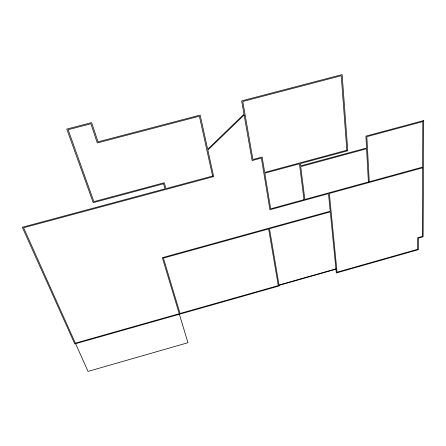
<?xml version="1.0" encoding="UTF-8"?>
<svg xmlns="http://www.w3.org/2000/svg" width="446" height="446" viewBox="0 0 446 446"><rect width="100%" height="100%" fill="white"/><g stroke="black" fill="none" stroke-linecap="round" stroke-linejoin="round"><path stroke-width="0.67" d="M75.614 343.704L88.04 371.406L187.961 342.712L179.392 314.268M422.624 167.813L422.334 236.397L417.657 237.718L417.668 249.281L337.042 272.177L329.354 193.43L422.624 167.813M422.814 121.602L422.624 167.094L369.249 181.751L366.846 136.671L422.814 121.602M423.7 120.571L423.115 236.793L418.437 238.114L418.437 249.665L336.317 272.991L335.95 269.245L279.096 285.368L279.19 285.953L74.777 343.944L22.3 227.259L164.998 188.859L163.593 183.763L93.208 202.662L66.766 129.072L91.647 122.617L98.025 141.828L200.17 115.09L207.685 149.248L243.984 114.193L241.643 100.863L342.138 74.594L347.78 150.754L300.348 163.576L300.637 165.856L366.556 148.016L365.91 136.13L423.7 120.571M244.135 115.051L207.864 150.062L213.695 176.571L23.599 227.739L75.363 343.147L179.22 313.694L162.344 257.676L330.224 211.214L328.496 193.67L269.919 209.759L261.362 158.062L252.129 160.543L244.135 115.051M335.91 268.849L279.029 284.977L269.49 228.726L330.291 211.895L335.91 268.849M278.293 285.596L180.033 313.466L163.414 258.089L268.631 228.96L278.293 285.596M303.977 199.674L270.677 208.823L264.812 173.182L299.45 163.821L303.977 199.674M368.396 181.985L304.841 199.44L300.732 166.609L366.595 148.78L368.396 181.985M212.597 176.053L165.94 188.608L164.323 182.743L93.894 201.642L68.127 129.686L90.912 123.771L97.295 142.949L199.373 116.216L212.597 176.053M346.832 150.23L264.69 172.429L262.159 157.031L252.915 159.512L242.78 101.487L341.246 75.736L346.832 150.23"/></g></svg>
